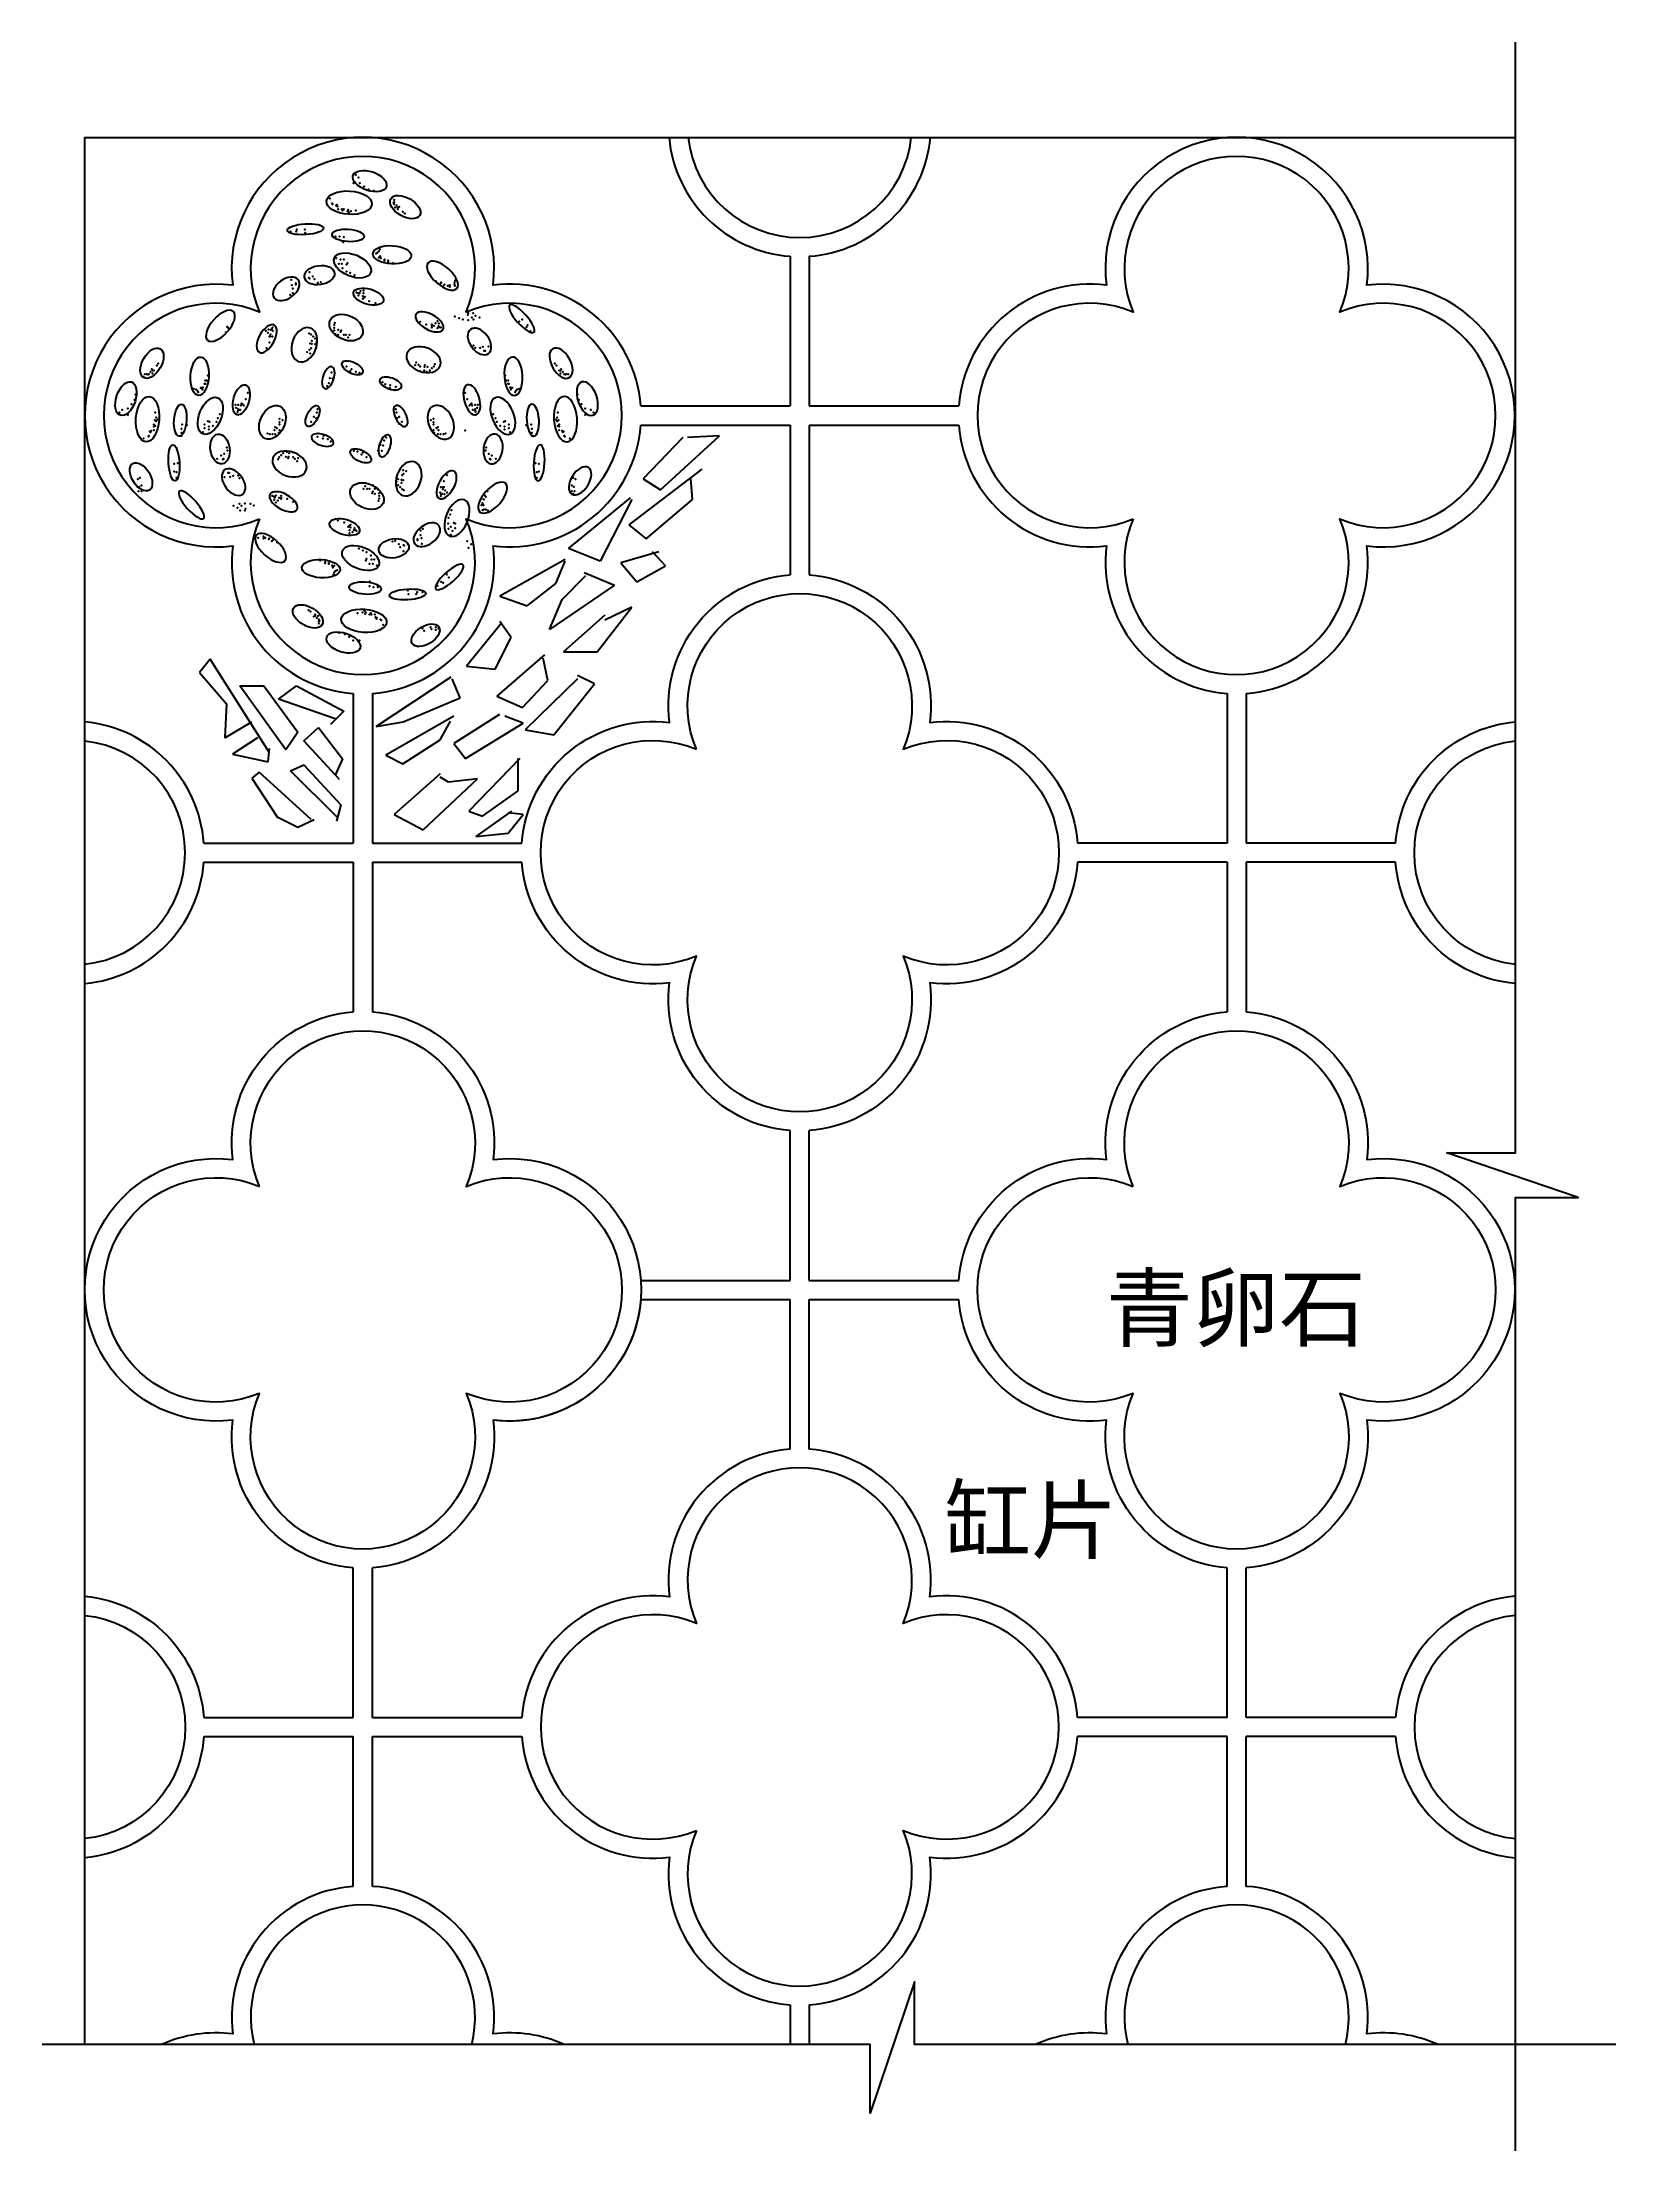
# Model space of a CAD drawing. Extents: x 2450 to 3440, y 294 to 1621.
import ezdxf

# ---------------------------------------------------------------- set-up
doc = ezdxf.new("R2010")
doc.units = 0
doc.header["$LTSCALE"] = 10
doc.header["$MEASUREMENT"] = 0
for name, color, linetype in [('3', 3, 'CONTINUOUS'), ('4', 4, 'CONTINUOUS'), ('7', 7, 'CONTINUOUS'), ('BH', 3, 'CONTINUOUS'), ('TEXT', 3, 'CONTINUOUS')]:
    doc.layers.add(name, color=color, linetype=linetype)
doc.styles.add('HZ', font='')
doc.styles.get('HZ').set_extended_font_data('仿宋_GB2312')

msp = doc.modelspace()

# ---------------------------------------------------------------- linework, layer by layer
at = {"layer": '3'}
for points in [[(3376.9, 293.9), (3376.9, 893.7), (3416.5, 893.7), (3333.8, 921.8), (3376.9, 921.8), (3376.9, 1620.7)], [(3440.1, 360.7), (2998.8, 360.7), (2998.8, 400.3), (2970.7, 317.6), (2970.7, 360.7), (2449.7, 360.7)]]:
    msp.add_lwpolyline(points, dxfattribs=at)
at = {"layer": '4'}
msp.add_lwpolyline([(2476.5, 360.7), (2476.5, 1560.8), (3376.9, 1560.8)], dxfattribs=at)
at = {"layer": '7'}
for p, q in [((2920.5, 1486), (2920.5, 1391.8)), ((2932.5, 1486), (2932.5, 1391.8)), ((2826.4, 1391.8), (2920.5, 1391.8)), ((2932.5, 1391.8), (3026.6, 1391.8)), ((2826.4, 1379.8), (2920.5, 1379.8)), ((2920.5, 1379.8), (2920.5, 1285.5)), ((2932.5, 1379.8), (2932.5, 1285.5)), ((2932.5, 1379.8), (3026.6, 1379.8)), ((2645.5, 1210.9), (2645.5, 1116.7)), ((2657.5, 1210.9), (2657.5, 1116.7)), ((3195.4, 1210.9), (3195.4, 1116.7)), ((3207.4, 1210.9), (3207.4, 1116.7)), ((2551.4, 1116.7), (2645.5, 1116.7)), ((2657.5, 1116.7), (2751.6, 1116.7)), ((3195.4, 1116.7), (3101.3, 1116.7)), ((3301.5, 1116.7), (3207.4, 1116.7)), ((2551.4, 1104.7), (2645.5, 1104.7)), ((2645.5, 1104.7), (2645.5, 1010.5)), ((2657.5, 1104.7), (2751.6, 1104.7)), ((2657.5, 1104.7), (2657.5, 1010.5)), ((3195.4, 1104.7), (3101.3, 1104.7)), ((3195.4, 1104.7), (3195.4, 1010.5)), ((3301.5, 1104.7), (3207.4, 1104.7)), ((3207.4, 1104.7), (3207.4, 1010.5)), ((2920.5, 841.6), (2920.5, 935.8)), ((2932.5, 841.6), (2932.5, 935.8)), ((2826.4, 841.6), (2920.5, 841.6)), ((2932.5, 841.6), (3026.6, 841.6)), ((2826.4, 829.6), (2920.5, 829.6)), ((2920.5, 735.4), (2920.5, 829.6)), ((2932.5, 829.6), (3026.6, 829.6)), ((2932.5, 735.4), (2932.5, 829.6)), ((2645.5, 566.6), (2645.5, 660.8)), ((2657.5, 566.6), (2657.5, 660.8)), ((3195.4, 566.6), (3195.4, 660.8)), ((3207.4, 566.6), (3207.4, 660.8)), ((2551.4, 566.6), (2645.5, 566.6)), ((2657.5, 566.6), (2751.6, 566.6)), ((3195.4, 566.6), (3101.3, 566.6)), ((3301.5, 566.6), (3207.4, 566.6)), ((2551.4, 554.6), (2645.5, 554.6)), ((2645.5, 460.3), (2645.5, 554.6)), ((2657.5, 554.6), (2751.6, 554.6)), ((2657.5, 460.3), (2657.5, 554.6)), ((3195.4, 554.6), (3101.3, 554.6)), ((3195.4, 460.3), (3195.4, 554.6)), ((3301.5, 554.6), (3207.4, 554.6)), ((3207.4, 460.3), (3207.4, 554.6)), ((2920.5, 385.7), (2920.5, 360.7)), ((2932.5, 385.7), (2932.5, 360.7))]:
    msp.add_line(p, q, dxfattribs=at)
for points in [[(2826.4, 1391.8, 0.430377), (2733.5, 1467.7, 1.136446), (2569.6, 1467.7, 1.136446), (2569.6, 1303.8, 0.430377), (2645.5, 1210.9)], [(2844.2, 1560.8, 0.366902), (2920.5, 1486)], [(2856.3, 1560.8, 0.898251), (2996.7, 1560.8)], [(2932.5, 1486, 0.366902), (3008.7, 1560.8)], [(3207.4, 1210.9, 0.430377), (3283.4, 1303.8, 1.136446), (3283.4, 1467.7, 1.136446), (3119.5, 1467.7, 0.430377), (3026.6, 1391.8)], [(2657.5, 1210.9, 0.430377), (2733.5, 1303.8, 0.430377), (2826.4, 1379.8)], [(3026.6, 1379.8, 0.430377), (3119.5, 1303.8, 0.430377), (3195.4, 1210.9)], [(2751.6, 1116.7, -0.430377), (2844.5, 1192.6, -0.430377), (2920.5, 1285.5)], [(2932.5, 1285.5, -0.430377), (3008.4, 1192.6, -0.430377), (3101.3, 1116.7)], [(2551.4, 1116.7, 0.367319), (2476.5, 1193)], [(2476.5, 1040.5, 0.89981), (2476.5, 1180.9)], [(3301.5, 1116.7, -0.368646), (3376.9, 1193)], [(3376.9, 1040.4, -0.904778), (3376.9, 1181)], [(2476.5, 1028.4, 0.367319), (2551.4, 1104.7)], [(2920.5, 935.8, -0.430377), (2844.5, 1028.8, -0.430377), (2751.6, 1104.7)], [(3101.3, 1104.7, -0.430377), (3008.4, 1028.8, -0.430377), (2932.5, 935.8)], [(3376.9, 1028.4, -0.368646), (3301.5, 1104.7)], [(2645.5, 660.8, -0.430377), (2569.6, 753.7, -1.136446), (2569.6, 917.6, -0.430377), (2645.5, 1010.5)], [(2657.5, 1010.5, -0.430377), (2733.5, 917.6, -1.136446), (2733.5, 753.7)], [(3026.6, 841.6, -0.430377), (3119.5, 917.6, -0.430377), (3195.4, 1010.5)], [(3207.4, 1010.5, -0.430377), (3283.4, 917.6, -1.136446), (3283.4, 753.7, -0.430377), (3207.4, 660.8)], [(2826.4, 829.6, -0.430377), (2733.5, 753.7, -0.430377), (2657.5, 660.8)], [(3195.4, 660.8, -0.430377), (3119.5, 753.7, -0.430377), (3026.6, 829.6)], [(2920.5, 735.4, 0.430377), (2844.5, 642.5, 0.430377), (2751.6, 566.6)], [(3101.3, 566.6, 0.430377), (3008.4, 642.5, 0.430377), (2932.5, 735.4)], [(2476.5, 642.8, -0.367319), (2551.4, 566.6)], [(3376.9, 642.9, 0.368646), (3301.5, 566.6)], [(2476.5, 630.8, -0.89981), (2476.5, 490.3)], [(3376.9, 630.8, 0.904778), (3376.9, 490.3)], [(2551.4, 554.6, -0.367319), (2476.5, 478.3)], [(2751.6, 554.6, 0.430377), (2844.5, 478.6, 0.430377), (2920.5, 385.7)], [(2932.5, 385.7, 0.430377), (3008.4, 478.6, 0.430377), (3101.3, 554.6)], [(3301.5, 554.6, 0.368646), (3376.9, 478.3)], [(2645.5, 460.3, 0.430377), (2569.6, 367.4, 0.139754), (2524.8, 360.7)], [(2778.3, 360.7, 0.139754), (2733.5, 367.4, 0.430377), (2657.5, 460.3)], [(3195.4, 460.3, 0.430377), (3119.5, 367.4, 0.139754), (3074.7, 360.7)], [(3328.2, 360.7, 0.139754), (3283.4, 367.4, 0.430377), (3207.4, 460.3)], [(2720, 360.7, 1.283848), (2583.1, 360.7)], [(3269.9, 360.7, 1.283848), (3133, 360.7)]]:
    msp.add_lwpolyline(points, format="xyb", dxfattribs=at)
for points in [[(2586.4, 1320.7, 1.504775), (2716.6, 1320.7, 1.504775), (2716.6, 1450.9, 1.504775), (2586.4, 1450.9, 1.504775)], [(3136.3, 1320.7, 1.504775), (3266.5, 1320.7, 1.504775), (3266.5, 1450.9, 1.504775), (3136.3, 1450.9, 1.504775)], [(2861.4, 1175.8, -1.504775), (2991.6, 1175.8, -1.504775), (2991.6, 1045.6, -1.504775), (2861.4, 1045.6, -1.504775)], [(2586.4, 900.7, -1.504775), (2716.6, 900.7, -1.504775), (2716.6, 770.5, -1.504775), (2586.4, 770.5, -1.504775)], [(3136.3, 900.7, -1.504775), (3266.5, 900.7, -1.504775), (3266.5, 770.5, -1.504775), (3136.3, 770.5, -1.504775)], [(2861.4, 495.5, 1.504775), (2991.6, 495.5, 1.504775), (2991.6, 625.7, 1.504775), (2861.4, 625.7, 1.504775)]]:
    msp.add_lwpolyline(points, format="xyb", close=True, dxfattribs=at)
at = {"layer": 'BH'}
for p, q in [((2852.9, 1372), (2827.9, 1346)), ((2838.9, 1339), (2875.9, 1373)), ((2875.9, 1373), (2855.9, 1372)), ((2864.9, 1352), (2818.9, 1317)), ((2827.9, 1346), (2838.9, 1339)), ((2858.9, 1333), (2857.9, 1346)), ((2797.9, 1316), (2819.9, 1334)), ((2820.9, 1333), (2800.9, 1294.1)), ((2829.9, 1308.1), (2858.9, 1333)), ((2780.9, 1302.1), (2797.9, 1316)), ((2818.9, 1317), (2829.9, 1308.1)), ((2800.9, 1294.1), (2780.9, 1302.1)), ((2778.9, 1295.1), (2737.8, 1272.1)), ((2772.9, 1280.1), (2778.9, 1294.1)), ((2790.9, 1287.1), (2809.9, 1279.1)), ((2837.9, 1300.1), (2813.9, 1293.1)), ((2813.9, 1293.1), (2823.9, 1281.1)), ((2823.9, 1281.1), (2841.9, 1291.1)), ((2841.9, 1291.1), (2833.9, 1300.1)), ((2754.9, 1266.1), (2772.9, 1280.1)), ((2809.9, 1279.1), (2768.9, 1251.1)), ((2776.9, 1270.1), (2791.9, 1285.1)), ((2737.8, 1272.1), (2754.9, 1266.1)), ((2768.9, 1251.1), (2776.9, 1270.1)), ((2798.9, 1237.1), (2820.9, 1265.1)), ((2820.9, 1265.1), (2803.9, 1257.1)), ((2738.8, 1255.1), (2716.8, 1228.1)), ((2744.9, 1246.1), (2737.8, 1256.1)), ((2803.9, 1260.1), (2777.9, 1237.1)), ((2734.8, 1226.1), (2744.9, 1246.1)), ((2765.9, 1235.1), (2735.8, 1209.1)), ((2777.9, 1237.1), (2798.9, 1237.1)), ((2555.4, 1232.4), (2548.8, 1224)), ((2548.8, 1224), (2565.7, 1204.4)), ((2592.8, 1173.5), (2555.4, 1232.4)), ((2706.8, 1221.1), (2659.8, 1190.1)), ((2716.8, 1228.1), (2734.8, 1226.1)), ((2767.9, 1219.1), (2764.9, 1233.1)), ((2797.4, 1216.9), (2786.7, 1222.2)), ((2603.1, 1175.4), (2574.1, 1215.6)), ((2574.1, 1215.6), (2589.1, 1215.6)), ((2589.1, 1215.6), (2610.6, 1186.6)), ((2598.4, 1207.2), (2609.7, 1215.6)), ((2609.7, 1215.6), (2639.6, 1199.7)), ((2676.8, 1193.1), (2712.8, 1208.1)), ((2712.8, 1208.1), (2707.8, 1220.1)), ((2735.8, 1209.1), (2751.9, 1202.1)), ((2751.9, 1202.1), (2767.9, 1219.1)), ((2786.7, 1220.1), (2753.6, 1188.1)), ((2771.7, 1184.9), (2797.4, 1216.9)), ((2565.7, 1204.4), (2564.7, 1182.9)), ((2634, 1195), (2598.4, 1207.2)), ((2639.6, 1199.7), (2631.2, 1191.3)), ((2708.7, 1196.6), (2666, 1172.1)), ((2737.5, 1197.7), (2708.7, 1179.5)), ((2752.5, 1192.3), (2740.8, 1196.6)), ((2564.7, 1182.9), (2581.6, 1193.1)), ((2585.3, 1182.9), (2569.4, 1172.6)), ((2610.6, 1186.6), (2603.1, 1175.4)), ((2614.3, 1181), (2623.7, 1189.4)), ((2636.8, 1156.7), (2614.3, 1181)), ((2623.7, 1189.4), (2638.7, 1169.8)), ((2659.8, 1190.1), (2676.8, 1193.1)), ((2676.7, 1166.7), (2700.2, 1181.7)), ((2700.2, 1181.7), (2706.6, 1193.4)), ((2716.2, 1169.9), (2752.5, 1192.3)), ((2753.6, 1188.1), (2771.7, 1184.9)), ((2569.4, 1172.6), (2591.9, 1167.9)), ((2591.9, 1167.9), (2592.8, 1176.3)), ((2638.7, 1169.8), (2634, 1159.5)), ((2666, 1172.1), (2676.7, 1166.7)), ((2708.7, 1179.5), (2716.2, 1169.9)), ((2750.4, 1169.9), (2718.3, 1136.9)), ((2749.3, 1149.7), (2749.3, 1169.9)), ((2586.3, 1161.4), (2581.6, 1157.6)), ((2581.6, 1157.6), (2597.5, 1133.3)), ((2619, 1131.5), (2586.3, 1161.4)), ((2605.9, 1162.3), (2614.3, 1166)), ((2635.9, 1132.4), (2605.9, 1162.3)), ((2614.3, 1166), (2637.7, 1140.8)), ((2700.2, 1160.3), (2671.3, 1134.7)), ((2689.5, 1125.1), (2723.7, 1157.1)), ((2705.5, 1155), (2700.2, 1158.2)), ((2723.7, 1157.1), (2705.5, 1155)), ((2726.9, 1133.7), (2749.3, 1149.7)), ((2597.5, 1133.3), (2610.6, 1126.8)), ((2610.6, 1126.8), (2620.9, 1131.5)), ((2637.7, 1140.8), (2634.9, 1130.5)), ((2671.3, 1134.7), (2689.5, 1125.1)), ((2718.3, 1136.9), (2726.9, 1133.7)), ((2745, 1136.9), (2722.6, 1120.9)), ((2752.5, 1134.7), (2742.9, 1135.8)), ((2742.9, 1123), (2752.5, 1134.7)), ((2722.6, 1120.9), (2742.9, 1123))]:
    msp.add_line(p, q, dxfattribs=at)
for centre, major_axis, ratio in [((2655.8, 1533.3), (10.5, -3.5), 0.544221), ((2642.9, 1519.7), (14.3, -1), 0.511405), ((2678.2, 1516.9), (9.08, -5.24), 0.566726), ((2615.4, 1503), (11.4, 0.7), 0.29944), ((2642.2, 1499.1), (10.1, -0.7), 0.384627), ((2645, 1480.2), (11.4, -4.7), 0.560072), ((2669.9, 1486.9), (12.1, -0.7), 0.474007), ((2624.2, 1474.1), (9.41, 1.35), 0.6326), ((2655.1, 1460.6), (9.41, -2.69), 0.495405), ((2641, 1441.1), (10.1, -4.7), 0.688974), ((2518.8, 1418.7), (5.24, 9.08), 0.566726), ((2548.8, 1410.5), (0.7, 12.1), 0.474007), ((2644.9, 1415.8), (6.46, -3.23), 0.482066), ((2502.4, 1396.4), (3.5, 10.5), 0.544221), ((2516, 1383.5), (1, 14.3), 0.511405), ((2555.5, 1385.6), (4.7, 11.4), 0.560072), ((2575, 1395.7), (2.69, 9.41), 0.495405), ((2594.6, 1381.5), (4.7, 10.1), 0.688974), ((2536.6, 1382.8), (0.7, 10.1), 0.384627), ((2619.9, 1385.5), (3.23, 6.46), 0.482066), ((2532.6, 1356), (-0.7, 11.4), 0.29944), ((2561.6, 1364.7), (-1.35, 9.41), 0.6326), ((2511.9, 1347.2), (-5.24, 8.38), 0.575313), ((2650.2, 1360.4), (-6.46, 3.23), 0.482066), ((2654.1, 1335.1), (-10.1, 4.7), 0.688974), ((2640, 1315.6), (-9.41, 2.69), 0.495405), ((2650.1, 1296.1), (-11.4, 4.7), 0.560072), ((2671, 1302.2), (-9.41, -1.35), 0.6326), ((2625.2, 1289.4), (-12.1, 0.7), 0.474007), ((2652.9, 1277.2), (-10.1, 0.7), 0.384627), ((2679.7, 1273.2), (-11.4, -0.7), 0.29944), ((2616.9, 1259.4), (-9.08, 5.24), 0.566726), ((2652.2, 1256.6), (-14.3, 1), 0.511405), ((2639.3, 1242.9), (-10.5, 3.5), 0.544221), ((2691, 1247.5), (-8.38, -5.24), 0.575313)]:
    msp.add_ellipse(centre, major_axis=major_axis, ratio=ratio, dxfattribs=at)
at = {"layer": 'BH', "extrusion": (0, 0, -1)}
for centre, major_axis, ratio in [((2603.3, 1465.5), (-7.61, -5.7), 0.6326), ((2701.6, 1473.8), (-9.03, 8.08), 0.474007), ((2561.9, 1442.2), (-8.08, -9.03), 0.474007), ((2693.5, 1444.7), (-8.56, 4.75), 0.495405), ((2751.5, 1446.7), (-7.6, 8.56), 0.29944), ((2591, 1434.1), (-4.75, -8.56), 0.495405), ((2614.7, 1430.3), (-3.8, -10.5), 0.688974), ((2724.9, 1432.4), (-5.7, 7.61), 0.6326), ((2689.7, 1420.9), (-10.5, 3.8), 0.688974), ((2746.3, 1410.5), (-0.7, 12.1), 0.474007), ((2776.3, 1418.7), (-5.24, 9.08), 0.566726), ((2629.8, 1409.6), (-2.28, -6.85), 0.482066), ((2669, 1405.9), (-6.85, 2.28), 0.482066), ((2792.8, 1396.4), (-3.5, 10.5), 0.544221), ((2700.6, 1381.5), (-4.7, 10.1), 0.688974), ((2720.1, 1395.7), (-2.69, 9.41), 0.495405), ((2739.6, 1385.6), (-4.7, 11.4), 0.560072), ((2779.1, 1383.5), (-1, 14.3), 0.511405), ((2675.3, 1385.5), (-3.23, 6.46), 0.482066), ((2758.5, 1382.8), (-0.7, 10.1), 0.384627), ((2626.1, 1370.4), (6.85, -2.28), 0.482066), ((2665.3, 1366.7), (2.28, 6.85), 0.482066), ((2733.5, 1364.7), (1.35, 9.41), 0.6326), ((2762.5, 1356), (0.7, 11.4), 0.29944), ((2570.2, 1343.9), (5.7, -7.61), 0.6326), ((2605.4, 1355.3), (10.5, -3.8), 0.688974), ((2680.4, 1346), (3.8, 10.5), 0.688974), ((2788.2, 1344.7), (5.24, 8.38), 0.575313), ((2704.2, 1342.2), (4.75, 8.56), 0.495405), ((2733.2, 1334.1), (8.08, 9.03), 0.474007), ((2543.6, 1329.6), (7.6, -8.56), 0.29944), ((2601.6, 1331.5), (8.56, -4.75), 0.495405), ((2710.8, 1321.3), (4.7, 11.4), 0.560072), ((2691.8, 1310.8), (7.61, 5.7), 0.6326), ((2593.5, 1302.5), (9.03, -8.08), 0.474007), ((2706.1, 1284.2), (8.56, 7.6), 0.29944)]:
    msp.add_ellipse(centre, major_axis=major_axis, ratio=ratio, dxfattribs=at)
at = {"layer": 'BH'}
for p in [(2645.7, 1532), (2647.1, 1537.3), (2648.8, 1535.5), (2649.7, 1532), (2652.4, 1529.8), (2655, 1528), (2658.5, 1527.2), (2630.7, 1522.3), (2632.1, 1519.2), (2632.5, 1518.8), (2634.7, 1517.9), (2635.1, 1518.3), (2635.6, 1517.4), (2636, 1515.7), (2638.2, 1515.7), (2638.7, 1514.8), (2639.6, 1515.7), (2641.8, 1514.3), (2642.2, 1515.2), (2642.6, 1513.5), (2644, 1514.3), (2647.1, 1514.8), (2669.6, 1522.3), (2670.9, 1519.6), (2671.3, 1521.4), (2671.3, 1520.1), (2671.3, 1518.8), (2671.8, 1516.6), (2672.6, 1517.9), (2673.5, 1516.6), (2673.5, 1515.7), (2674.4, 1517), (2676.6, 1513.9), (2677.9, 1513), (2606, 1501.5), (2609.6, 1501.5), (2610, 1502.9), (2614.9, 1502.9), (2615.3, 1500.7), (2632.5, 1498.4), (2634.3, 1498.4), (2634.3, 1498), (2636.9, 1498.4), (2639.1, 1494.9), (2639.6, 1498), (2659.9, 1487.8), (2660.7, 1488.3), (2661.6, 1489.2), (2662.1, 1490.5), (2662.5, 1486.1), (2617.9, 1475.9), (2620.1, 1473.3), (2634.7, 1484.7), (2636.5, 1481.2), (2637.4, 1483.9), (2638.2, 1481.2), (2638.7, 1478.6), (2639.6, 1483.9), (2641.3, 1480.8), (2641.3, 1476.4), (2641.8, 1481.7), (2643.5, 1475.5), (2646.2, 1474.1), (2661.6, 1485.2), (2662.5, 1485.6), (2662.9, 1484.7), (2662.9, 1484.7), (2665.1, 1483.9), (2665.1, 1483.4), (2667.4, 1483.4), (2667.4, 1482.5), (2670.4, 1481.7), (2605.8, 1461.8), (2606.4, 1471.1), (2606.8, 1467.7), (2607.4, 1465.8), (2607.4, 1462.7), (2609.3, 1469), (2609.3, 1468.3), (2617.5, 1472.4), (2617.9, 1471.9), (2621, 1471.5), (2623.2, 1469.3), (2625, 1469.7), (2647.5, 1463.1), (2648.4, 1462.7), (2648.8, 1461.3), (2649.3, 1462.7), (2650.1, 1464), (2651.5, 1460.9), (2651.9, 1464.4), (2651.9, 1462.7), (2652.4, 1460), (2652.8, 1460.5), (2697.5, 1470.4), (2700.3, 1468.9), (2700.9, 1469.5), (2702.5, 1467.9), (2702.8, 1468.3), (2705, 1467.3), (2705, 1467.3), (2705.9, 1467.6), (2706.3, 1467.9), (2706.3, 1466.7), (2709.1, 1469.5), (2709.1, 1468.3), (2709.4, 1467.3), (2709.7, 1470.8), (2651.5, 1459.1), (2655.4, 1457.8), (2659.4, 1456.5), (2709.4, 1448), (2712.2, 1447), (2717.5, 1449.2), (2717.8, 1450.2), (2720, 1447.4), (2720.9, 1450.2), (2722.5, 1448.6), (2725, 1447.4), (2565.3, 1438.1), (2566.2, 1441.5), (2566.8, 1440.9), (2590.5, 1439), (2591.8, 1437.8), (2592.1, 1439.9), (2592.7, 1435.6), (2593.4, 1436.8), (2593.4, 1435.6), (2593.7, 1439.6), (2594.3, 1440.3), (2594.6, 1441.2), (2594.6, 1435.6), (2594.9, 1439), (2617.7, 1437.4), (2618.9, 1436.8), (2620.2, 1435.6), (2621.4, 1434.3), (2633.4, 1442.8), (2633.4, 1441), (2633.4, 1439.2), (2633.8, 1444.1), (2634.3, 1437), (2636, 1439.7), (2636, 1436.6), (2637.4, 1438.4), (2637.4, 1434.4), (2637.8, 1439.2), (2639.6, 1436.6), (2640.9, 1436.6), (2642.2, 1434.8), (2643.1, 1436.6), (2687.5, 1444.8), (2691.3, 1443), (2695, 1443), (2695, 1442.3), (2695, 1441.1), (2696.2, 1442.3), (2697.2, 1443.9), (2698.4, 1445.2), (2698.4, 1440.8), (2699.1, 1442), (2699.4, 1443.6), (2699.7, 1441.4), (2700.6, 1441.1), (2714.4, 1446.1), (2717.8, 1445.8), (2721.2, 1446.1), (2749.9, 1444.9), (2751.8, 1446.1), (2754.6, 1441.4), (2755.2, 1442.7), (2757.1, 1438.9), (2590.9, 1428.1), (2592.7, 1431.8), (2616.5, 1425.6), (2618, 1427.1), (2618.3, 1431.2), (2618.3, 1424.9), (2619, 1428.1), (2619.3, 1432.7), (2619.3, 1430.9), (2621.4, 1430.6), (2622.1, 1428.1), (2622.4, 1432.1), (2721.2, 1429.9), (2722.2, 1428.3), (2725.3, 1428.3), (2727.1, 1428.9), (2727.8, 1426.4), (2728.4, 1426.4), (2730.6, 1429.3), (2513.4, 1410.1), (2514.3, 1411.9), (2515.6, 1411.9), (2516.1, 1411.5), (2516.9, 1411.9), (2517.8, 1413.2), (2518.7, 1415), (2519.1, 1414.1), (2519.1, 1412.3), (2520, 1414.1), (2521.8, 1417.2), (2522.7, 1418.5), (2552.3, 1407.9), (2553.2, 1407.9), (2554, 1411), (2630.8, 1409.3), (2631.8, 1412.8), (2632.4, 1409), (2633.9, 1412.4), (2640, 1415), (2641.3, 1416.7), (2643.5, 1413.6), (2644.4, 1415), (2647.1, 1413.2), (2649.3, 1412.7), (2663.8, 1406.7), (2684.4, 1417.4), (2685, 1419.2), (2686.6, 1417.7), (2687.5, 1416.7), (2687.5, 1413.6), (2690, 1414.2), (2690.3, 1416.4), (2690.6, 1417.4), (2691.5, 1413.3), (2692.2, 1416.4), (2693.7, 1414.2), (2695, 1415.5), (2696.2, 1416.7), (2696.9, 1418), (2741.1, 1411), (2742, 1407.9), (2742.9, 1407.9), (2772.4, 1418.5), (2773.3, 1417.2), (2775.1, 1414.1), (2776, 1414.1), (2776, 1412.3), (2776.4, 1415), (2777.3, 1413.2), (2778.2, 1411.9), (2779.1, 1411.5), (2779.5, 1411.9), (2780.8, 1411.9), (2781.7, 1410.1), (2507.7, 1395.6), (2508.5, 1399.1), (2545.2, 1402.6), (2546.5, 1402.2), (2547.4, 1401.3), (2547.9, 1400.4), (2549.6, 1403.1), (2550.1, 1403.1), (2550.5, 1402.2), (2550.9, 1403.5), (2550.9, 1403.5), (2551.8, 1405.7), (2552.3, 1405.7), (2575.2, 1393.4), (2577.9, 1396), (2579.2, 1400), (2629, 1404.3), (2630.2, 1406.2), (2665.6, 1405.5), (2668.4, 1403.3), (2668.8, 1404.9), (2671.9, 1401.7), (2672.2, 1403.9), (2715.9, 1400), (2717.2, 1396), (2719.9, 1393.4), (2742.9, 1405.7), (2743.3, 1405.7), (2744.2, 1403.5), (2744.2, 1403.5), (2744.6, 1402.2), (2745.1, 1403.1), (2745.5, 1403.1), (2747.3, 1400.4), (2747.7, 1401.3), (2748.6, 1402.2), (2749.9, 1402.6), (2786.6, 1399.1), (2787.5, 1395.6), (2498.4, 1387.6), (2500.1, 1389.4), (2503.7, 1390.3), (2503.7, 1386.3), (2505.9, 1392.9), (2520, 1380.1), (2520.5, 1382.8), (2520.9, 1387.6), (2521.4, 1384.5), (2521.4, 1382.3), (2522.2, 1383.2), (2537.7, 1380.1), (2551.8, 1380.1), (2554, 1382.3), (2554.9, 1381.9), (2559.3, 1381.9), (2560.2, 1384.1), (2561.6, 1386.7), (2571.3, 1392.5), (2571.7, 1390.7), (2572.6, 1388.1), (2573, 1392.5), (2573, 1389.8), (2573, 1389), (2574.4, 1389.4), (2574.8, 1392), (2575.7, 1392.9), (2576.6, 1392), (2599.1, 1383.7), (2599.1, 1381.5), (2599.1, 1380.1), (2600.9, 1382.8), (2619, 1381.9), (2620.7, 1385), (2620.7, 1380.6), (2622.1, 1384.1), (2622.5, 1387.6), (2623, 1389.8), (2672.2, 1389.8), (2672.6, 1387.6), (2673.1, 1384.1), (2674.4, 1385), (2674.4, 1380.6), (2676.1, 1381.9), (2694.3, 1382.8), (2696, 1383.7), (2696, 1381.5), (2696, 1380.1), (2718.6, 1392), (2719.4, 1392.9), (2720.3, 1392), (2720.8, 1389.4), (2722.1, 1392.5), (2722.1, 1389.8), (2722.1, 1389), (2722.5, 1388.1), (2723.4, 1390.7), (2723.9, 1392.5), (2733.6, 1386.7), (2734.9, 1384.1), (2735.8, 1381.9), (2740.2, 1381.9), (2741.1, 1382.3), (2743.3, 1380.1), (2757.4, 1380.1), (2772.9, 1383.2), (2773.8, 1384.5), (2773.8, 1382.3), (2774.2, 1387.6), (2774.7, 1382.8), (2775.1, 1380.1), (2789.2, 1392.9), (2791.4, 1390.3), (2791.4, 1386.3), (2795, 1389.4), (2796.7, 1387.6), (2513.4, 1371.3), (2516.5, 1372.6), (2516.9, 1373.1), (2517.4, 1375.7), (2517.8, 1375.3), (2518.3, 1376.2), (2520, 1378.8), (2520, 1376.6), (2520.9, 1379.2), (2537.3, 1377.5), (2537.3, 1374.8), (2537.3, 1373.1), (2537.7, 1374.8), (2540.8, 1379.7), (2550.9, 1375.3), (2551.8, 1377.9), (2554.5, 1378.8), (2554.5, 1377), (2557.1, 1379.2), (2591.6, 1374.4), (2592.9, 1374), (2594.7, 1374), (2596, 1376.6), (2596.4, 1378.4), (2596.4, 1374), (2597.3, 1377.9), (2598.7, 1374.8), (2599.1, 1376.6), (2601.3, 1377.9), (2622.9, 1372.3), (2623.3, 1374.5), (2626.4, 1371.4), (2626.7, 1373), (2629.5, 1370.8), (2631.4, 1369.5), (2662.7, 1367.3), (2664.3, 1366.9), (2664.9, 1370.1), (2666.2, 1371.9), (2693.8, 1377.9), (2696, 1376.6), (2696.5, 1374.8), (2697.8, 1377.9), (2698.7, 1378.4), (2698.7, 1374), (2699.1, 1376.6), (2700.4, 1374), (2702.2, 1374), (2703.5, 1374.4), (2715.9, 1376.3), (2738, 1379.2), (2740.6, 1378.8), (2740.6, 1377), (2743.3, 1377.9), (2744.2, 1375.3), (2754.3, 1379.7), (2757.4, 1374.8), (2757.9, 1377.5), (2757.9, 1374.8), (2757.9, 1373.1), (2774.2, 1379.2), (2775.1, 1378.8), (2775.1, 1376.6), (2776.9, 1376.2), (2777.3, 1375.3), (2777.8, 1375.7), (2778.2, 1373.1), (2778.6, 1372.6), (2781.7, 1371.3), (2532.8, 1355.4), (2535, 1355.9), (2559.8, 1358.5), (2562.4, 1360.7), (2563.3, 1358.1), (2563.8, 1358.5), (2564.2, 1361.6), (2566, 1365.6), (2566.4, 1363.8), (2598.3, 1358.3), (2598.9, 1359.5), (2600.1, 1360.8), (2601.4, 1362), (2603, 1359.8), (2603.6, 1363), (2604.5, 1358.9), (2604.8, 1359.8), (2605.1, 1362), (2607.6, 1362.6), (2607.6, 1359.5), (2608.6, 1358.6), (2610.1, 1357), (2610.8, 1358.9), (2645.9, 1363.5), (2648.1, 1363.1), (2650.7, 1361.3), (2651.6, 1362.6), (2653.8, 1359.5), (2655.1, 1361.3), (2661.2, 1363.8), (2663.4, 1363.5), (2728.7, 1363.8), (2729.2, 1365.6), (2730.9, 1361.6), (2731.4, 1358.5), (2731.8, 1358.1), (2732.7, 1360.7), (2735.3, 1358.5), (2760.1, 1355.9), (2762.3, 1355.4), (2509.9, 1345.7), (2510.7, 1340.9), (2511.2, 1346.6), (2512.1, 1341.7), (2532.8, 1350.6), (2534.2, 1350.1), (2534.2, 1346.6), (2564.5, 1347), (2566.7, 1349.8), (2567.4, 1349.8), (2568, 1347.3), (2569.9, 1347.9), (2573, 1348), (2573.9, 1346.4), (2652.9, 1341.4), (2657.8, 1341.9), (2672.7, 1344.1), (2673.1, 1348.2), (2673.7, 1345.7), (2673.7, 1342), (2674.9, 1340.7), (2675.9, 1345.4), (2675.9, 1343.5), (2676.2, 1348.2), (2676.8, 1351.3), (2676.8, 1345.1), (2677.1, 1349.1), (2678.7, 1350.7), (2700.5, 1340.7), (2701.8, 1340.7), (2702.4, 1344.4), (2702.4, 1340.7), (2704.3, 1348.2), (2761, 1350.1), (2761, 1346.6), (2762.3, 1350.6), (2783.1, 1341.7), (2783.9, 1346.6), (2784.4, 1340.9), (2785.3, 1345.7), (2510.3, 1338.2), (2512.1, 1338.2), (2570.2, 1328.9), (2572.7, 1327.7), (2573.9, 1330.2), (2575.1, 1328.9), (2577.3, 1330.5), (2577.6, 1327), (2580.8, 1330.2), (2583, 1329.2), (2594.5, 1335.2), (2595.4, 1334.9), (2595.8, 1332.7), (2596.1, 1334.2), (2596.7, 1335.5), (2596.7, 1331.1), (2597.9, 1332.4), (2598.9, 1333.9), (2600.1, 1335.2), (2600.1, 1333.9), (2600.1, 1333.3), (2603.9, 1333.3), (2607.6, 1331.4), (2652, 1339.7), (2654.2, 1339.7), (2655.6, 1339.7), (2657.3, 1337), (2657.8, 1337.9), (2659.1, 1339.7), (2659.1, 1336.6), (2660.9, 1339.2), (2661.3, 1332.2), (2661.7, 1337), (2661.7, 1335.3), (2661.7, 1333.5), (2676.2, 1339.5), (2677.4, 1338.8), (2700.2, 1337.3), (2700.5, 1335.1), (2700.8, 1336), (2701.5, 1336.6), (2701.8, 1339.4), (2703, 1336.3), (2703.3, 1338.5), (2704.6, 1337.3), (2726.1, 1329.4), (2726.8, 1330.7), (2726.8, 1330.7), (2727.1, 1329.8), (2727.4, 1333.2), (2727.4, 1329.4), (2727.7, 1332.9), (2728.3, 1335.4), (2728.9, 1334.7), (2729.9, 1338.2), (2783.1, 1338.2), (2783.9, 1336.5), (2784.8, 1338.2), (2574.2, 1326.1), (2577.3, 1326.1), (2635.7, 1319.8), (2639.7, 1318.5), (2642.3, 1315.8), (2642.8, 1316.3), (2643.2, 1313.6), (2643.7, 1317.1), (2643.7, 1315.4), (2645.9, 1313.6), (2646.3, 1314.9), (2646.7, 1313.6), (2689.3, 1314.5), (2705.2, 1317.9), (2705.5, 1321.3), (2705.5, 1314.5), (2706.5, 1323.5), (2706.8, 1315.7), (2707.4, 1326.3), (2708.7, 1318.2), (2709.6, 1317.9), (2709.6, 1314.8), (2726.8, 1326.3), (2727.7, 1326.6), (2728.9, 1326.6), (2730.2, 1326), (2585.7, 1308.9), (2588.9, 1309.6), (2588.9, 1308.3), (2589.2, 1308.6), (2590.1, 1308.9), (2590.1, 1308.9), (2592.3, 1308), (2592.6, 1308.3), (2594.2, 1306.8), (2594.8, 1307.4), (2597.6, 1305.8), (2643.2, 1311.8), (2645, 1312.3), (2647.6, 1313.2), (2649, 1302.1), (2651.6, 1300.8), (2670.1, 1306.5), (2671.9, 1307), (2674.1, 1304.8), (2675, 1303), (2677.2, 1304.3), (2677.2, 1300.4), (2677.6, 1303.9), (2685.9, 1307.9), (2685.9, 1307.3), (2687.7, 1313.5), (2687.7, 1310.4), (2688.4, 1308.6), (2688.7, 1305.1), (2706.8, 1310.7), (2708, 1313.2), (2717.1, 1306.7), (2718, 1302.6), (2719.6, 1304.8), (2624.7, 1294.6), (2627.8, 1293.7), (2627.8, 1292.8), (2630, 1292.8), (2630, 1292.4), (2632.2, 1291.5), (2632.2, 1291.5), (2632.6, 1290.6), (2632.6, 1290.2), (2633.5, 1291.1), (2633.5, 1287.1), (2634.4, 1288), (2635.3, 1288.4), (2653.4, 1294.6), (2653.8, 1299.9), (2653.8, 1295.5), (2655.6, 1292.4), (2656.5, 1297.7), (2656.9, 1295.1), (2657.8, 1292.4), (2658.7, 1295.1), (2660.4, 1291.5), (2633.1, 1285.8), (2655.6, 1278.3), (2656, 1281.4), (2658.2, 1277.8), (2660.9, 1278.3), (2660.9, 1277.8), (2662.6, 1277.8), (2679.8, 1275.6), (2685.6, 1274.7), (2689.1, 1274.7), (2698.4, 1278.6), (2700.9, 1281.1), (2702.1, 1280.4), (2704.3, 1285.8), (2705.6, 1283.9), (2617.2, 1263.2), (2618.5, 1262.4), (2621.6, 1260.6), (2648.1, 1261.5), (2651.2, 1261.9), (2652.5, 1262.8), (2652.9, 1261), (2653.4, 1261.9), (2655.6, 1260.6), (2656.5, 1261.5), (2656.9, 1260.6), (2659.1, 1260.6), (2680.3, 1273.4), (2685.1, 1273.4), (2620.7, 1259.3), (2621.6, 1259.7), (2622.5, 1258.4), (2623.4, 1259.7), (2623.8, 1257.5), (2623.8, 1256.2), (2623.8, 1254.9), (2624.2, 1256.6), (2625.6, 1254), (2636.6, 1249.1), (2640.1, 1248.2), (2659.5, 1258.8), (2660, 1257.9), (2660.4, 1258.4), (2662.6, 1257.5), (2663.1, 1257.1), (2664.4, 1254), (2689.1, 1251.8), (2690, 1250.4), (2694, 1252.6), (2694.8, 1251.3), (2697.5, 1252.6), (2697.5, 1250.9), (2699.2, 1251.8), (2642.8, 1246.5), (2645.4, 1244.3), (2649.4, 1244.3)]:
    msp.add_point(p, dxfattribs=at)

# ---------------------------------------------------------------- texts
at = {"layer": 'TEXT', "style": 'HZ'}
for s, p in [('青卵石', (3119.2, 804.2)), ('缸片', (3017.4, 670.7))]:
    msp.add_text(s, height=40, dxfattribs=at).set_placement(p)

doc.saveas('drawing.dxf')
